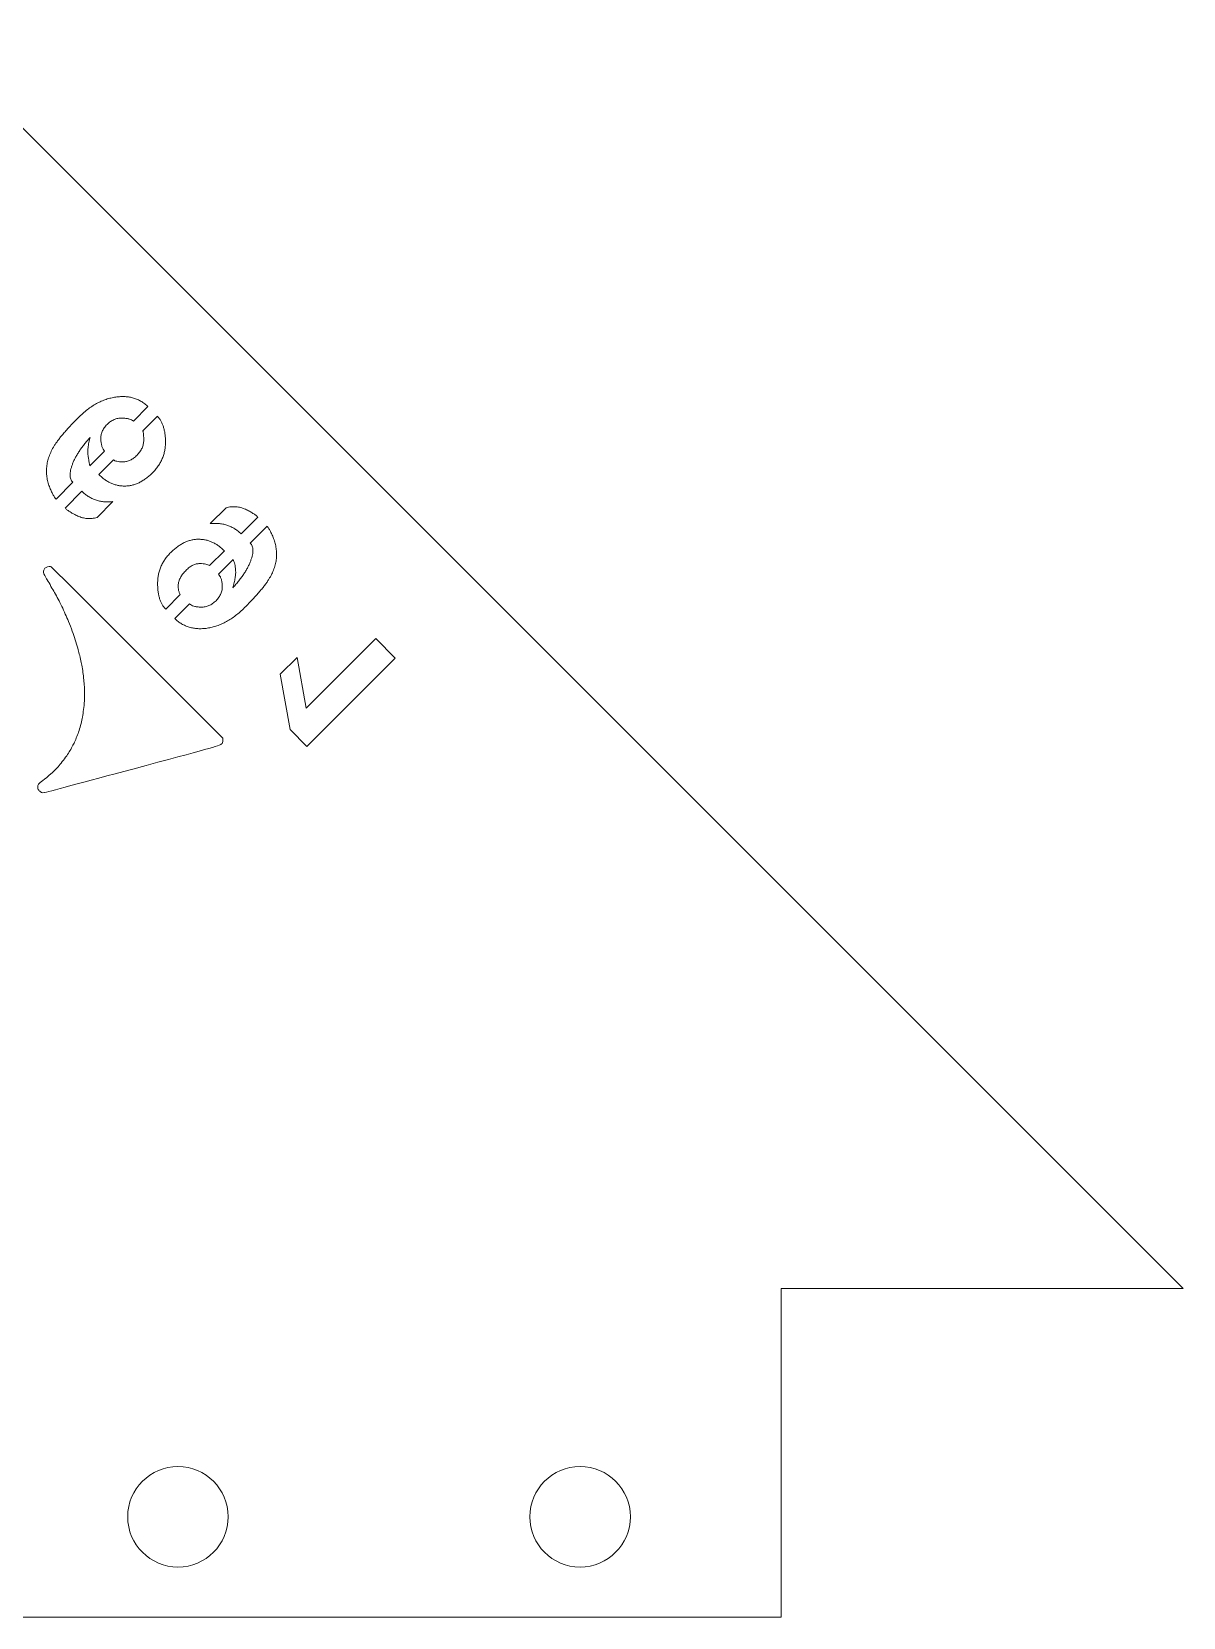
# Model space of a CAD drawing. Header units: inches. Extents: x -0.82 to 6, y -2.69 to 4.7.
# Drawn here: x 3.136 to 6, y -2.114 to 1.83 of the extents above; entities that cross this region are included whole.
import ezdxf

# ---------------------------------------------------------------- set-up
doc = ezdxf.new("R2010")
doc.units = ezdxf.units.IN
doc.header["$MEASUREMENT"] = 0

msp = doc.modelspace()

# ---------------------------------------------------------------- linework, layer by layer
at = {"color": 7, "linetype": 'Continuous', "lineweight": 15}
for p, q in [((6, -1.296), (0, 4.704)), ((3.3891, 0.8613), (3.4253, 0.8976)), ((3.4487, 0.8735), (3.4124, 0.8373)), ((3.2811, 0.7506), (3.3173, 0.7869)), ((3.3397, 0.7652), (3.3031, 0.7286)), ((3.1967, 0.6676), (3.2382, 0.7098)), ((3.2613, 0.6868), (3.2194, 0.6449)), ((3.2988, 0.6216), (3.3384, 0.6611)), ((3.6197, 0.6459), (3.5801, 0.6064)), ((3.6571, 0.5807), (3.6989, 0.6226)), ((3.7217, 0.5998), (3.6799, 0.558)), ((3.5788, 0.5024), (3.6153, 0.539)), ((3.6371, 0.5172), (3.6008, 0.481)), ((3.4694, 0.3937), (3.5056, 0.4299)), ((3.5287, 0.4069), (3.4922, 0.3703)), ((3.8188, 0.1476), (3.9917, 0.3206)), ((3.9917, 0.3206), (4.0402, 0.2722)), ((3.6116, 0.073), (3.3988, 0.2859)), ((3.7543, 0.2319), (3.7961, 0.2738)), ((3.7961, 0.2738), (3.8188, 0.1476)), ((4.0402, 0.2722), (3.8205, 0.0525)), ((3.779, 0.094), (3.7543, 0.2319)), ((3.8205, 0.0525), (3.779, 0.094)), ((3.6116, 0.0674), (3.6116, 0.073)), ((5, -1.296), (6, -1.296)), ((5, -2.1138), (5, -1.296)), ((5, -2.1138), (1, -2.1138))]:
    msp.add_line(p, q, dxfattribs=at)
for centre in [(3.5, -1.8638), (4.5, -1.8638)]:
    msp.add_circle(centre, 0.125, dxfattribs=at)
for points, knots in [([(3.1967, 0.6676), (3.1954, 0.6692), (3.1925, 0.6727), (3.1886, 0.6795), (3.1844, 0.6883), (3.1801, 0.6988), (3.1761, 0.7104), (3.1737, 0.7228), (3.1727, 0.7353), (3.1733, 0.748), (3.1754, 0.7609), (3.1792, 0.7739), (3.1849, 0.7869), (3.1908, 0.7979), (3.1967, 0.8069), (3.2021, 0.8143), (3.2083, 0.8223), (3.2154, 0.8308), (3.2234, 0.8399), (3.2323, 0.8495), (3.242, 0.8597), (3.2523, 0.8703), (3.2632, 0.8806), (3.2745, 0.89), (3.2859, 0.8981), (3.2975, 0.9052), (3.3092, 0.9109), (3.321, 0.9157), (3.3331, 0.9191), (3.3451, 0.9214), (3.357, 0.9226), (3.3684, 0.9225), (3.3793, 0.9214), (3.3897, 0.919), (3.3995, 0.9154), (3.4087, 0.9107), (3.4174, 0.9047), (3.4227, 0.9), (3.4253, 0.8976)], [0, 0, 0, 0, 0.013945, 0.03216, 0.054849, 0.082202, 0.11164, 0.140806, 0.169812, 0.199393, 0.229663, 0.26112, 0.294116, 0.329054, 0.348122, 0.369526, 0.393174, 0.418994, 0.447213, 0.477746, 0.510614, 0.545929, 0.581484, 0.615601, 0.648358, 0.679772, 0.710236, 0.739819, 0.76893, 0.797726, 0.825671, 0.852223, 0.877652, 0.902149, 0.9264, 0.950574, 0.974903, 1, 1, 1, 1]), ([(3.4487, 0.8735), (3.4503, 0.8718), (3.4536, 0.8682), (3.4576, 0.8619), (3.4611, 0.855), (3.4639, 0.8473), (3.4662, 0.8389), (3.4678, 0.8297), (3.4688, 0.8198), (3.4691, 0.8093), (3.4687, 0.7987), (3.4672, 0.7882), (3.4647, 0.778), (3.4611, 0.7682), (3.4565, 0.7587), (3.4509, 0.7497), (3.4443, 0.7409), (3.4367, 0.7328), (3.4286, 0.7252), (3.4203, 0.7185), (3.4118, 0.7129), (3.4033, 0.7082), (3.3946, 0.7046), (3.3859, 0.7019), (3.377, 0.7004), (3.3681, 0.6997), (3.3592, 0.7002), (3.3505, 0.7015), (3.342, 0.7037), (3.3337, 0.7069), (3.3256, 0.7109), (3.3178, 0.7159), (3.3103, 0.7219), (3.3055, 0.7263), (3.3031, 0.7286)], [0, 0, 0, 0, 0.023569, 0.047737, 0.072824, 0.099553, 0.128004, 0.158405, 0.190947, 0.225775, 0.261284, 0.295776, 0.329816, 0.363838, 0.398051, 0.432999, 0.468608, 0.505641, 0.54235, 0.577219, 0.610303, 0.642049, 0.672561, 0.702442, 0.731713, 0.761049, 0.790125, 0.818816, 0.847481, 0.876182, 0.905731, 0.935933, 0.967202, 1, 1, 1, 1]), ([(3.3891, 0.8613), (3.3876, 0.8624), (3.3843, 0.8649), (3.3778, 0.867), (3.3698, 0.8684), (3.3623, 0.8689), (3.3557, 0.8689), (3.3506, 0.8682), (3.3458, 0.867), (3.341, 0.8653), (3.3364, 0.8631), (3.3319, 0.8603), (3.3276, 0.8569), (3.3235, 0.8531), (3.3197, 0.849), (3.3164, 0.8447), (3.3136, 0.8402), (3.3113, 0.8357), (3.3097, 0.831), (3.3087, 0.8262), (3.308, 0.8212), (3.3081, 0.8147), (3.3088, 0.8071), (3.3106, 0.799), (3.3133, 0.7921), (3.316, 0.7886), (3.3173, 0.7869)], [0, 0, 0, 0, 0.0383436, 0.0849064, 0.140426, 0.2068956, 0.2426366, 0.2777503, 0.3120806, 0.3470334, 0.3825758, 0.4191122, 0.4566427, 0.4962459, 0.535849, 0.5730927, 0.6096291, 0.6447491, 0.679102, 0.7133259, 0.7474463, 0.7827139, 0.8488752, 0.9062554, 0.9557754, 1, 1, 1, 1]), ([(3.3397, 0.7652), (3.3407, 0.7644), (3.3432, 0.7626), (3.3485, 0.7613), (3.3552, 0.7604), (3.3618, 0.7601), (3.3677, 0.7604), (3.3722, 0.7611), (3.3767, 0.7624), (3.3811, 0.7643), (3.3855, 0.7666), (3.3898, 0.7695), (3.3941, 0.7729), (3.3982, 0.7767), (3.402, 0.7809), (3.4054, 0.7853), (3.4083, 0.7898), (3.4107, 0.7944), (3.4125, 0.7991), (3.4138, 0.8041), (3.4146, 0.8091), (3.4148, 0.8141), (3.4147, 0.8189), (3.4147, 0.8232), (3.4144, 0.827), (3.4141, 0.8302), (3.4139, 0.8328), (3.4135, 0.8348), (3.4131, 0.8363), (3.4126, 0.837), (3.4124, 0.8373)], [0, 0, 0, 0, 0.030557, 0.071019, 0.123225, 0.188023, 0.22359, 0.258526, 0.294387, 0.331137, 0.369684, 0.409218, 0.451214, 0.495189, 0.539163, 0.581982, 0.622829, 0.662761, 0.701936, 0.740817, 0.77988, 0.819617, 0.857215, 0.890636, 0.919917, 0.944547, 0.964497, 0.980472, 0.99203, 1, 1, 1, 1]), ([(3.2817, 0.8211), (3.279, 0.8182), (3.2738, 0.8124), (3.2667, 0.8035), (3.2601, 0.7948), (3.2541, 0.7864), (3.2489, 0.778), (3.2444, 0.7698), (3.2404, 0.7617), (3.2373, 0.7538), (3.2348, 0.7464), (3.233, 0.7394), (3.2319, 0.733), (3.2316, 0.7272), (3.232, 0.722), (3.2333, 0.7173), (3.2353, 0.7131), (3.2372, 0.7109), (3.2382, 0.7098)], [0, 0, 0, 0, 0.093716, 0.183248, 0.268576, 0.349491, 0.427041, 0.500526, 0.570861, 0.637852, 0.700016, 0.756457, 0.807031, 0.852242, 0.892792, 0.930304, 0.965233, 1, 1, 1, 1]), ([(3.2811, 0.7506), (3.281, 0.7508), (3.2807, 0.7514), (3.2803, 0.7526), (3.28, 0.7544), (3.2795, 0.7569), (3.2788, 0.7599), (3.2783, 0.7636), (3.2775, 0.768), (3.2765, 0.7747), (3.2756, 0.7839), (3.2762, 0.7957), (3.2782, 0.8083), (3.2805, 0.8167), (3.2817, 0.8211)], [0, 0, 0, 0, 0.008463, 0.026414, 0.052583, 0.087282, 0.130701, 0.183431, 0.244871, 0.314719, 0.468565, 0.63238, 0.808618, 1, 1, 1, 1]), ([(3.2613, 0.6868), (3.2638, 0.6844), (3.2687, 0.6798), (3.2769, 0.6739), (3.2857, 0.669), (3.2949, 0.6651), (3.3048, 0.6624), (3.3153, 0.6608), (3.3266, 0.6603), (3.3344, 0.6609), (3.3384, 0.6611)], [0, 0, 0, 0, 0.122384, 0.242198, 0.359876, 0.477688, 0.597841, 0.72394, 0.857516, 1, 1, 1, 1]), ([(3.2988, 0.6216), (3.2967, 0.6211), (3.2926, 0.6202), (3.2863, 0.6193), (3.2801, 0.6189), (3.2741, 0.6191), (3.2681, 0.6199), (3.2623, 0.6212), (3.2565, 0.6229), (3.2492, 0.626), (3.241, 0.6301), (3.2323, 0.6351), (3.2251, 0.6398), (3.2212, 0.6433), (3.2194, 0.6449)], [0, 0, 0, 0, 0.075391, 0.14828, 0.219774, 0.289632, 0.359203, 0.428295, 0.497275, 0.567638, 0.701654, 0.817249, 0.917124, 1, 1, 1, 1]), ([(3.6197, 0.6459), (3.6218, 0.6464), (3.6259, 0.6474), (3.6322, 0.6483), (3.6384, 0.6486), (3.6444, 0.6484), (3.6504, 0.6477), (3.6563, 0.6464), (3.662, 0.6445), (3.6692, 0.6415), (3.6774, 0.6374), (3.6861, 0.6324), (3.6933, 0.6277), (3.6972, 0.6242), (3.6989, 0.6226)], [0, 0, 0, 0, 0.075506, 0.148505, 0.220108, 0.290072, 0.359748, 0.428945, 0.498266, 0.568735, 0.701902, 0.818064, 0.916998, 1, 1, 1, 1]), ([(3.7217, 0.5998), (3.7223, 0.5992), (3.7236, 0.5978), (3.7254, 0.5952), (3.7273, 0.5921), (3.7294, 0.5886), (3.7313, 0.5844), (3.7335, 0.5799), (3.7356, 0.5747), (3.7388, 0.5672), (3.742, 0.5573), (3.7444, 0.545), (3.7454, 0.5325), (3.7449, 0.5198), (3.7428, 0.5069), (3.7389, 0.4939), (3.7333, 0.4809), (3.7273, 0.4699), (3.7214, 0.4609), (3.7161, 0.4535), (3.7098, 0.4455), (3.7027, 0.437), (3.6947, 0.4279), (3.6859, 0.4183), (3.6761, 0.4081), (3.6658, 0.3975), (3.6549, 0.3872), (3.6437, 0.3778), (3.6322, 0.3697), (3.6206, 0.3627), (3.6089, 0.3568), (3.597, 0.3521), (3.585, 0.3486), (3.5729, 0.3462), (3.561, 0.3451), (3.5495, 0.345), (3.5385, 0.3463), (3.5281, 0.3486), (3.5182, 0.3522), (3.5089, 0.3571), (3.5001, 0.3631), (3.4948, 0.3679), (3.4922, 0.3703)], [0, 0, 0, 0, 0.006151, 0.013513, 0.021883, 0.031365, 0.0421, 0.053969, 0.066993, 0.081304, 0.110672, 0.139662, 0.168648, 0.198201, 0.228449, 0.259732, 0.29285, 0.327763, 0.346818, 0.368206, 0.391837, 0.41774, 0.445938, 0.476343, 0.509296, 0.544475, 0.580004, 0.613996, 0.64673, 0.678257, 0.708628, 0.738336, 0.767623, 0.796428, 0.82451, 0.8512, 0.876628, 0.901416, 0.925798, 0.950167, 0.974699, 1, 1, 1, 1]), ([(3.6571, 0.5807), (3.6546, 0.5831), (3.6497, 0.5878), (3.6414, 0.5936), (3.6327, 0.5985), (3.6235, 0.6023), (3.6137, 0.6051), (3.6031, 0.6067), (3.5918, 0.6072), (3.5841, 0.6067), (3.5801, 0.6064)], [0, 0, 0, 0, 0.122602, 0.24263, 0.359814, 0.477525, 0.597893, 0.724216, 0.857262, 1, 1, 1, 1]), ([(3.4694, 0.3937), (3.4678, 0.3955), (3.4646, 0.3991), (3.4604, 0.4052), (3.4571, 0.4122), (3.4542, 0.4199), (3.4521, 0.4284), (3.4504, 0.4375), (3.4496, 0.4475), (3.4492, 0.458), (3.4498, 0.4687), (3.4512, 0.4792), (3.4538, 0.4894), (3.4573, 0.4993), (3.462, 0.5087), (3.4676, 0.5178), (3.4743, 0.5265), (3.4819, 0.5347), (3.49, 0.5423), (3.4983, 0.5489), (3.5067, 0.5546), (3.5152, 0.5593), (3.5239, 0.5629), (3.5326, 0.5656), (3.5415, 0.5671), (3.5504, 0.5678), (3.5593, 0.5673), (3.568, 0.5661), (3.5765, 0.5639), (3.5847, 0.5607), (3.5928, 0.5567), (3.6006, 0.5517), (3.6082, 0.5457), (3.6129, 0.5413), (3.6153, 0.539)], [0, 0, 0, 0, 0.023417, 0.047516, 0.072695, 0.099415, 0.127801, 0.158193, 0.190903, 0.22572, 0.261229, 0.29593, 0.330228, 0.364163, 0.398462, 0.4334, 0.469132, 0.506154, 0.542851, 0.577709, 0.610783, 0.642431, 0.672933, 0.702805, 0.732067, 0.761393, 0.79046, 0.819143, 0.847528, 0.876221, 0.905761, 0.935953, 0.967213, 1, 1, 1, 1]), ([(3.6364, 0.4467), (3.639, 0.4497), (3.6442, 0.4555), (3.6515, 0.4643), (3.6581, 0.473), (3.664, 0.4815), (3.6692, 0.4898), (3.6738, 0.498), (3.6777, 0.5061), (3.6809, 0.514), (3.6834, 0.5214), (3.6852, 0.5284), (3.6863, 0.5348), (3.6865, 0.5406), (3.6861, 0.5458), (3.6847, 0.5505), (3.6828, 0.5546), (3.6808, 0.5569), (3.6799, 0.558)], [0, 0, 0, 0, 0.0940871, 0.1835177, 0.2688215, 0.35015, 0.4272272, 0.5006912, 0.571006, 0.6379773, 0.7001241, 0.7565487, 0.8071085, 0.8522844, 0.8928227, 0.9303243, 0.9652431, 1, 1, 1, 1]), ([(3.6371, 0.5172), (3.6379, 0.5155), (3.6395, 0.5118), (3.6413, 0.5056), (3.6426, 0.4985), (3.6435, 0.4905), (3.6436, 0.4813), (3.6423, 0.4709), (3.6399, 0.4591), (3.6376, 0.451), (3.6364, 0.4467)], [0, 0, 0, 0, 0.078537, 0.167524, 0.266809, 0.378102, 0.503728, 0.648047, 0.813518, 1, 1, 1, 1]), ([(3.5788, 0.5024), (3.5774, 0.5031), (3.5743, 0.5046), (3.5687, 0.5061), (3.5619, 0.5068), (3.554, 0.5073), (3.5454, 0.5065), (3.5367, 0.5032), (3.5282, 0.4979), (3.5202, 0.4907), (3.513, 0.4828), (3.5072, 0.4746), (3.5031, 0.4665), (3.5009, 0.4584), (3.5003, 0.4506), (3.5007, 0.4433), (3.5024, 0.4363), (3.5046, 0.4321), (3.5056, 0.4299)], [0, 0, 0, 0, 0.035755, 0.079028, 0.131016, 0.191905, 0.257776, 0.326754, 0.402443, 0.486491, 0.571179, 0.646696, 0.714945, 0.777977, 0.836461, 0.892257, 0.946025, 1, 1, 1, 1]), ([(3.5287, 0.4069), (3.5302, 0.4057), (3.5335, 0.4031), (3.54, 0.4007), (3.5481, 0.3993), (3.5557, 0.3986), (3.5624, 0.3988), (3.5674, 0.3995), (3.5723, 0.4007), (3.5771, 0.4025), (3.5817, 0.4047), (3.5862, 0.4075), (3.5905, 0.4108), (3.5947, 0.4147), (3.5985, 0.4188), (3.6017, 0.4231), (3.6045, 0.4276), (3.6068, 0.4321), (3.6084, 0.4368), (3.6096, 0.4416), (3.6101, 0.4466), (3.6102, 0.4531), (3.6094, 0.4607), (3.6076, 0.4689), (3.6049, 0.4757), (3.6021, 0.4793), (3.6008, 0.481)], [0, 0, 0, 0, 0.039225, 0.086066, 0.142329, 0.208983, 0.244562, 0.279509, 0.314241, 0.349187, 0.38456, 0.420923, 0.458645, 0.498059, 0.537473, 0.574913, 0.610878, 0.645831, 0.68002, 0.714186, 0.748554, 0.783189, 0.849035, 0.906702, 0.955986, 1, 1, 1, 1])]:
    msp.add_open_spline(points, degree=3, knots=knots, dxfattribs=at)
for points in [[(3.1731, 0.4695), (3.1653, 0.4821), (3.1647, 0.4839), (3.1658, 0.4883)], [(3.1658, 0.4883), (3.1665, 0.4909), (3.168, 0.4942), (3.1692, 0.4954)], [(3.1692, 0.4954), (3.1705, 0.4967), (3.1735, 0.4983), (3.1758, 0.4991)], [(3.1758, 0.4991), (3.1782, 0.4998), (3.1815, 0.5), (3.1831, 0.4997)], [(3.1831, 0.4997), (3.185, 0.4991), (3.2547, 0.43), (3.3988, 0.2859)], [(3.191, 0.4386), (3.1857, 0.448), (3.1777, 0.4619), (3.1731, 0.4695)], [(3.2078, 0.4073), (3.2038, 0.4152), (3.1962, 0.4293), (3.191, 0.4386)], [(3.2237, 0.3725), (3.2189, 0.3838), (3.2117, 0.3995), (3.2078, 0.4073)], [(3.2409, 0.3281), (3.2364, 0.3413), (3.2287, 0.3613), (3.2237, 0.3725)], [(3.2529, 0.2892), (3.2508, 0.2975), (3.2454, 0.315), (3.2409, 0.3281)], [(3.2601, 0.2578), (3.2582, 0.2669), (3.2551, 0.281), (3.2529, 0.2892)], [(3.2653, 0.2238), (3.2643, 0.2334), (3.262, 0.2487), (3.2601, 0.2578)], [(3.2677, 0.1923), (3.2674, 0.2001), (3.2664, 0.2143), (3.2653, 0.2238)], [(3.2618, 0.1215), (3.2636, 0.131), (3.2659, 0.1475), (3.2668, 0.1584)], [(3.2668, 0.1584), (3.2676, 0.1693), (3.268, 0.1846), (3.2677, 0.1923)], [(3.2527, 0.0881), (3.2558, 0.097), (3.2599, 0.1119), (3.2618, 0.1215)], [(3.2417, 0.0606), (3.2447, 0.0668), (3.2497, 0.0792), (3.2527, 0.0881)], [(3.2276, 0.0355), (3.2324, 0.043), (3.2387, 0.0543), (3.2417, 0.0606)], [(3.6078, 0.0578), (3.6045, 0.0545), (3.5729, 0.0457), (3.3876, -0.004)], [(3.6116, 0.0674), (3.6115, 0.0629), (3.6107, 0.0607), (3.6078, 0.0578)], [(3.1841, -0.016), (3.1908, -0.0101), (3.2004, -0.0001), (3.2073, 0.008)], [(3.2073, 0.008), (3.2135, 0.0156), (3.2228, 0.028), (3.2276, 0.0355)], [(3.1531, -0.0415), (3.1543, -0.0398), (3.1592, -0.0356), (3.164, -0.0322)], [(3.164, -0.0322), (3.1688, -0.0288), (3.1778, -0.0215), (3.1841, -0.016)], [(3.3876, -0.004), (3.2686, -0.0357), (3.1696, -0.0622), (3.1678, -0.0627)], [(3.1515, -0.05), (3.1513, -0.047), (3.152, -0.0432), (3.1531, -0.0415)], [(3.1547, -0.0581), (3.1532, -0.0565), (3.1517, -0.0529), (3.1515, -0.05)], [(3.161, -0.0622), (3.1592, -0.0615), (3.1563, -0.0597), (3.1547, -0.0581)], [(3.1678, -0.0627), (3.1658, -0.0631), (3.1628, -0.0628), (3.161, -0.0622)]]:
    msp.add_open_spline(points, degree=3, dxfattribs=at)

doc.saveas('drawing.dxf')
